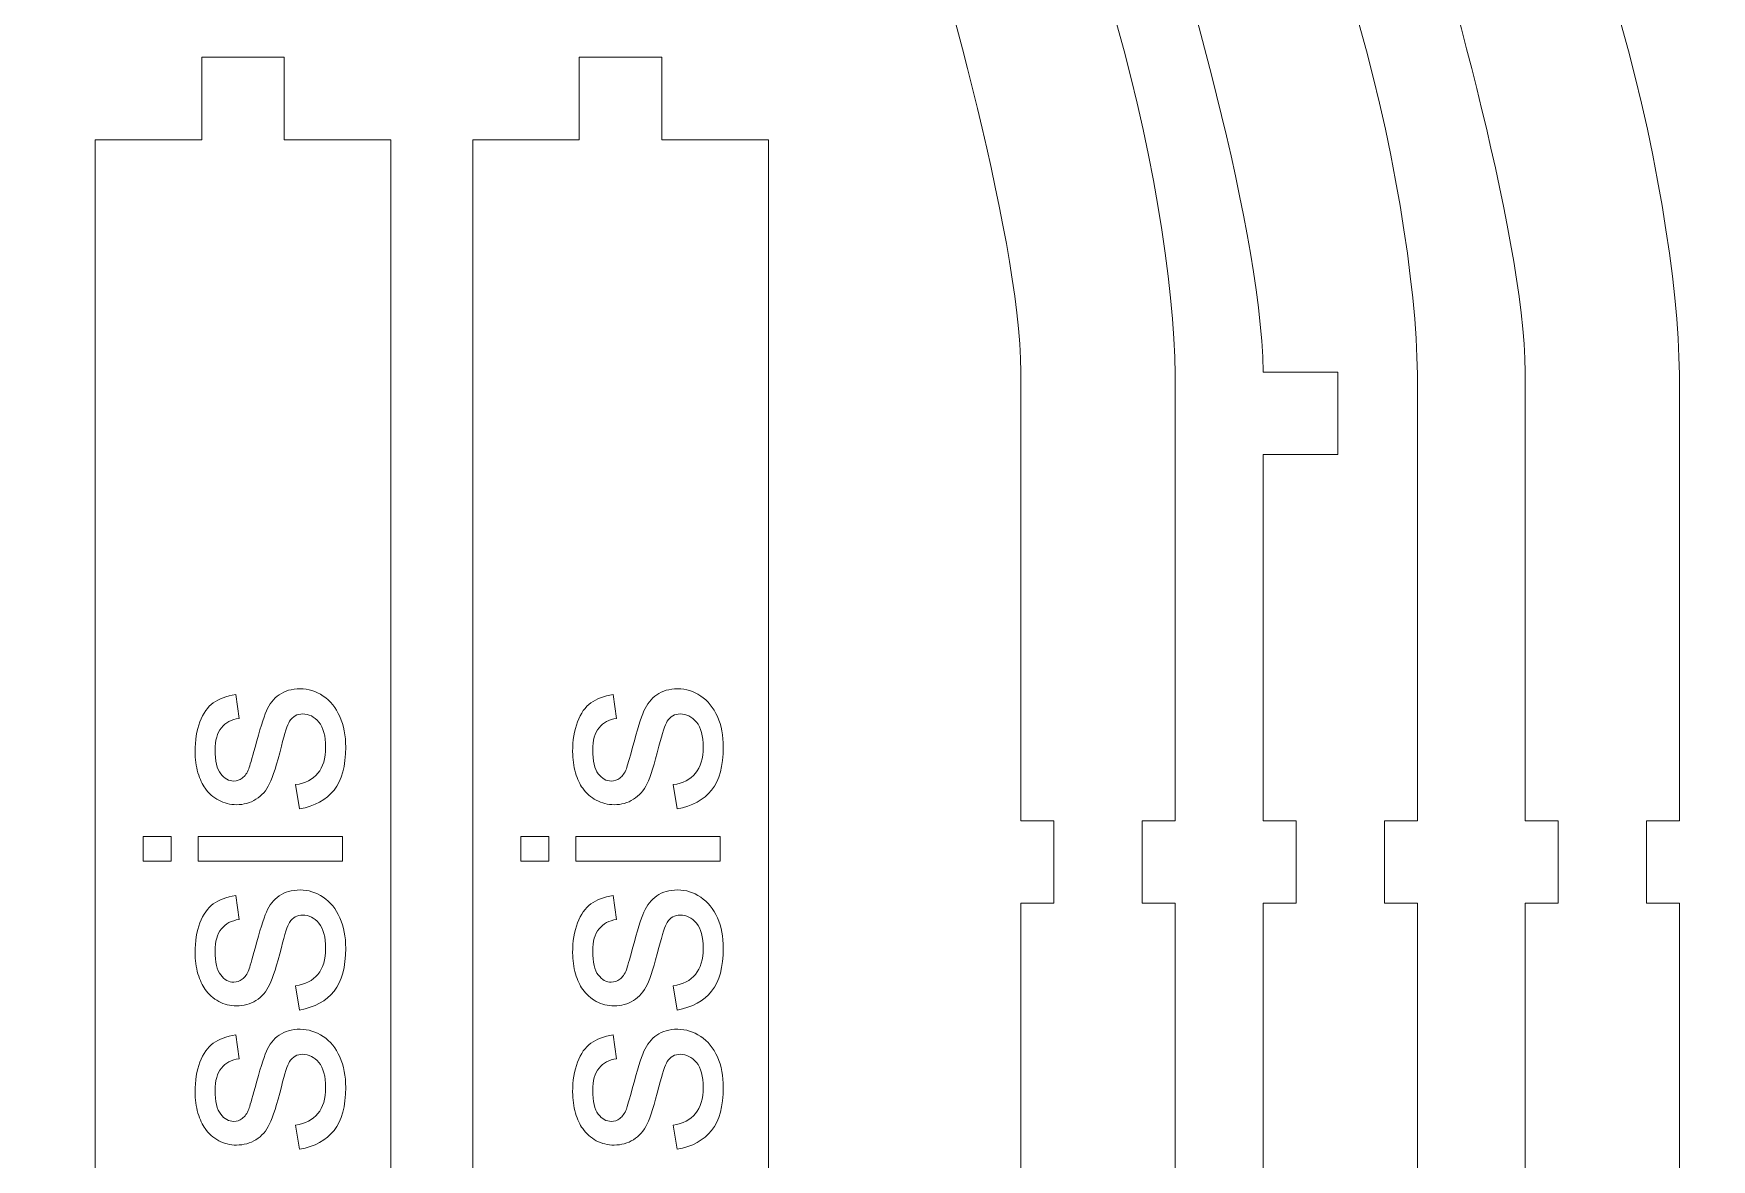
# Model space of a CAD drawing. Header units: centimetres. Extents: x -36.5 to 33.1, y -48.3 to 44.1.
# Drawn here: x 20.21 to 26.33, y -22.13 to -18.02 of the extents above; entities that cross this region are included whole.
import ezdxf

# ---------------------------------------------------------------- set-up
doc = ezdxf.new("R2010")
doc.units = ezdxf.units.CM
doc.header["$MEASUREMENT"] = 0
doc.layers.add('Camada 1', color=7, linetype='Continuous')

msp = doc.modelspace()

# ---------------------------------------------------------------- linework, layer by layer
at = {"layer": 'Camada 1', "color": 2, "lineweight": 20}
msp.add_open_spline([(9.1077, -48.3388), (9.1077, -48.3388), (31.9077, -48.3388), (31.9077, -48.3388), (31.9077, -48.3388), (31.9077, -48.3388), (31.9077, -13.5388), (31.9077, -13.5388), (31.9077, -13.5388), (31.9077, -13.5388), (9.1077, -13.5388), (9.1077, -13.5388), (9.1077, -13.5388), (9.1077, -13.5388), (9.1077, -48.3388), (9.1077, -48.3388), (9.1077, -48.3388), (9.1077, -48.3388), (9.1077, -48.3388), (9.1077, -48.3388)], degree=3, knots=[0, 0, 0, 0, 0.1666667, 0.1666667, 0.1666667, 0.1666667, 0.3333333, 0.3333333, 0.3333333, 0.3333333, 0.5, 0.5, 0.5, 0.5, 0.6666667, 0.6666667, 0.6666667, 0.6666667, 1, 1, 1, 1], dxfattribs=at)
at = {"layer": 'Camada 1', "lineweight": 9}
for points, knots in [([(23.41812, -29.11419), (23.56511, -28.61305), (23.79396, -27.79357), (23.81175, -27.27873), (23.81175, -27.27873), (23.81171, -26.78987), (23.81166, -26.30103), (23.81163, -25.81217), (23.81163, -25.81217), (23.85162, -25.81217), (23.89163, -25.81217), (23.93163, -25.81217), (23.93163, -25.81217), (23.93163, -25.71218), (23.93163, -25.61218), (23.93163, -25.51218), (23.93163, -25.51218), (23.89163, -25.51218), (23.85162, -25.51218), (23.81163, -25.51218), (23.81163, -25.51218), (23.81163, -24.07226), (23.81163, -22.63232), (23.81163, -21.19239), (23.81163, -21.19239), (23.85162, -21.19239), (23.89163, -21.19239), (23.93163, -21.19239), (23.93163, -21.19239), (23.93163, -21.09239), (23.93163, -20.9924), (23.93163, -20.8924), (23.93163, -20.8924), (23.89163, -20.8924), (23.85162, -20.8924), (23.81163, -20.8924), (23.81163, -20.8924), (23.81161, -20.34669), (23.81161, -19.80098), (23.8116, -19.25526), (23.8116, -19.25526), (23.80626, -18.73727), (23.4999, -17.70341), (23.34809, -17.18792), (23.34809, -17.18792), (23.31514, -17.07602), (23.2183, -16.79379), (23.26668, -16.68611), (23.26668, -16.68611), (23.28439, -16.6467), (23.44003, -16.72272), (23.46504, -16.73801), (23.46504, -16.73801), (24.03928, -17.08906), (24.36947, -18.6214), (24.37392, -19.26334), (24.37392, -19.26334), (24.37392, -19.80636), (24.37392, -20.34938), (24.37392, -20.8924), (24.37392, -20.8924), (24.33393, -20.8924), (24.29393, -20.8924), (24.25393, -20.8924), (24.25393, -20.8924), (24.25393, -20.9924), (24.25393, -21.09239), (24.25393, -21.19239), (24.25393, -21.19239), (24.29393, -21.19239), (24.33393, -21.19239), (24.37392, -21.19239), (24.37392, -21.19239), (24.37392, -22.63232), (24.37392, -24.07226), (24.37392, -25.51218), (24.37392, -25.51218), (24.33393, -25.51218), (24.29393, -25.51218), (24.25393, -25.51218), (24.25393, -25.51218), (24.25393, -25.61218), (24.25393, -25.71218), (24.25393, -25.81217), (24.25393, -25.81217), (24.29393, -25.81217), (24.33393, -25.81217), (24.37392, -25.81217), (24.37392, -25.81217), (24.37392, -26.29959), (24.37392, -26.78699), (24.37392, -27.27441), (24.37392, -27.27441), (24.36951, -27.91148), (24.02692, -29.53298), (23.41763, -29.82556), (23.41763, -29.82556), (23.38081, -29.84324), (23.31366, -29.86622), (23.27174, -29.86145), (23.27174, -29.86145), (23.21383, -29.74921), (23.31197, -29.47251), (23.34809, -29.34983), (23.34809, -29.34983), (23.37143, -29.27128), (23.39478, -29.19274), (23.41812, -29.11419)], [0, 0, 0, 0, 0.0357143, 0.0357143, 0.0357143, 0.0357143, 0.0714286, 0.0714286, 0.0714286, 0.0714286, 0.1071429, 0.1071429, 0.1071429, 0.1071429, 0.1428571, 0.1428571, 0.1428571, 0.1428571, 0.1785714, 0.1785714, 0.1785714, 0.1785714, 0.2142857, 0.2142857, 0.2142857, 0.2142857, 0.25, 0.25, 0.25, 0.25, 0.2857143, 0.2857143, 0.2857143, 0.2857143, 0.3214286, 0.3214286, 0.3214286, 0.3214286, 0.3571429, 0.3571429, 0.3571429, 0.3571429, 0.3928571, 0.3928571, 0.3928571, 0.3928571, 0.4285714, 0.4285714, 0.4285714, 0.4285714, 0.4642857, 0.4642857, 0.4642857, 0.4642857, 0.5, 0.5, 0.5, 0.5, 0.5357143, 0.5357143, 0.5357143, 0.5357143, 0.5714286, 0.5714286, 0.5714286, 0.5714286, 0.6071429, 0.6071429, 0.6071429, 0.6071429, 0.6428571, 0.6428571, 0.6428571, 0.6428571, 0.6785714, 0.6785714, 0.6785714, 0.6785714, 0.7142857, 0.7142857, 0.7142857, 0.7142857, 0.75, 0.75, 0.75, 0.75, 0.7857143, 0.7857143, 0.7857143, 0.7857143, 0.8214286, 0.8214286, 0.8214286, 0.8214286, 0.8571429, 0.8571429, 0.8571429, 0.8571429, 0.8928571, 0.8928571, 0.8928571, 0.8928571, 0.9285714, 0.9285714, 0.9285714, 0.9285714, 1, 1, 1, 1]), ([(24.30192, -29.11419), (24.44953, -28.61074), (24.62797, -27.96543), (24.68389, -27.44704), (24.68389, -27.44704), (24.77854, -27.44704), (24.87317, -27.44704), (24.96781, -27.44704), (24.96781, -27.44704), (24.96781, -27.34665), (24.96781, -27.24626), (24.96781, -27.14586), (24.96781, -27.14586), (24.87706, -27.14586), (24.78629, -27.14586), (24.69553, -27.14586), (24.69553, -27.14586), (24.69552, -26.7013), (24.69552, -26.25674), (24.69551, -25.81217), (24.69551, -25.81217), (24.73551, -25.81217), (24.77551, -25.81217), (24.81551, -25.81217), (24.81551, -25.81217), (24.81551, -25.71218), (24.8155, -25.61218), (24.8155, -25.51218), (24.8155, -25.51218), (24.7755, -25.51218), (24.73551, -25.51218), (24.69551, -25.51218), (24.69551, -25.51218), (24.69549, -24.07226), (24.69545, -22.63232), (24.69543, -21.19239), (24.69543, -21.19239), (24.73542, -21.19239), (24.77542, -21.19239), (24.81541, -21.19239), (24.81541, -21.19239), (24.81541, -21.09239), (24.81541, -20.9924), (24.81541, -20.8924), (24.81541, -20.8924), (24.77542, -20.8924), (24.73541, -20.8924), (24.69541, -20.8924), (24.69541, -20.8924), (24.6954, -20.44708), (24.6954, -20.00176), (24.69539, -19.55644), (24.69539, -19.55644), (24.78619, -19.55644), (24.87701, -19.55644), (24.96781, -19.55644), (24.96781, -19.55644), (24.96781, -19.45605), (24.96781, -19.35566), (24.96781, -19.25526), (24.96781, -19.25526), (24.87701, -19.25526), (24.78619, -19.25526), (24.69539, -19.25526), (24.69539, -19.25526), (24.68411, -18.67508), (24.36738, -17.6649), (24.20347, -17.09052), (24.20347, -17.09052), (24.17574, -16.99334), (24.10751, -16.7818), (24.15048, -16.68611), (24.15048, -16.68611), (24.16821, -16.64664), (24.32417, -16.72293), (24.34884, -16.73801), (24.34884, -16.73801), (24.9231, -17.08904), (25.25309, -18.621), (25.25772, -19.26334), (25.25772, -19.26334), (25.25772, -19.80636), (25.25772, -20.34938), (25.25772, -20.8924), (25.25772, -20.8924), (25.21773, -20.8924), (25.17772, -20.8924), (25.13772, -20.8924), (25.13772, -20.8924), (25.13772, -20.9924), (25.13772, -21.09239), (25.13772, -21.19239), (25.13772, -21.19239), (25.17772, -21.19239), (25.21773, -21.19239), (25.25772, -21.19239), (25.25772, -21.19239), (25.25772, -22.63232), (25.25772, -24.07226), (25.25772, -25.51218), (25.25772, -25.51218), (25.21773, -25.51218), (25.17772, -25.51218), (25.13772, -25.51218), (25.13772, -25.51218), (25.13772, -25.61218), (25.13772, -25.71218), (25.13772, -25.81217), (25.13772, -25.81217), (25.17772, -25.81217), (25.21773, -25.81217), (25.25772, -25.81217), (25.25772, -25.81217), (25.25772, -26.29959), (25.25772, -26.78699), (25.25772, -27.27441), (25.25772, -27.27441), (25.25313, -27.91186), (24.91075, -29.533), (24.30142, -29.82556), (24.30142, -29.82556), (24.26455, -29.84326), (24.1975, -29.86621), (24.15553, -29.86145), (24.15553, -29.86145), (24.09766, -29.749), (24.19569, -29.47277), (24.23189, -29.34983), (24.23189, -29.34983), (24.25523, -29.27128), (24.27858, -29.19274), (24.30192, -29.11419)], [0, 0, 0, 0, 0.0294118, 0.0294118, 0.0294118, 0.0294118, 0.0588235, 0.0588235, 0.0588235, 0.0588235, 0.0882353, 0.0882353, 0.0882353, 0.0882353, 0.1176471, 0.1176471, 0.1176471, 0.1176471, 0.1470588, 0.1470588, 0.1470588, 0.1470588, 0.1764706, 0.1764706, 0.1764706, 0.1764706, 0.2058824, 0.2058824, 0.2058824, 0.2058824, 0.2352941, 0.2352941, 0.2352941, 0.2352941, 0.2647059, 0.2647059, 0.2647059, 0.2647059, 0.2941176, 0.2941176, 0.2941176, 0.2941176, 0.3235294, 0.3235294, 0.3235294, 0.3235294, 0.3529412, 0.3529412, 0.3529412, 0.3529412, 0.3823529, 0.3823529, 0.3823529, 0.3823529, 0.4117647, 0.4117647, 0.4117647, 0.4117647, 0.4411765, 0.4411765, 0.4411765, 0.4411765, 0.4705882, 0.4705882, 0.4705882, 0.4705882, 0.5, 0.5, 0.5, 0.5, 0.5294118, 0.5294118, 0.5294118, 0.5294118, 0.5588235, 0.5588235, 0.5588235, 0.5588235, 0.5882353, 0.5882353, 0.5882353, 0.5882353, 0.6176471, 0.6176471, 0.6176471, 0.6176471, 0.6470588, 0.6470588, 0.6470588, 0.6470588, 0.6764706, 0.6764706, 0.6764706, 0.6764706, 0.7058824, 0.7058824, 0.7058824, 0.7058824, 0.7352941, 0.7352941, 0.7352941, 0.7352941, 0.7647059, 0.7647059, 0.7647059, 0.7647059, 0.7941176, 0.7941176, 0.7941176, 0.7941176, 0.8235294, 0.8235294, 0.8235294, 0.8235294, 0.8529412, 0.8529412, 0.8529412, 0.8529412, 0.8823529, 0.8823529, 0.8823529, 0.8823529, 0.9117647, 0.9117647, 0.9117647, 0.9117647, 0.9411765, 0.9411765, 0.9411765, 0.9411765, 1, 1, 1, 1]), ([(25.63303, -27.509), (25.63914, -27.43225), (25.64524, -27.35548), (25.65135, -27.27873), (25.65135, -27.27873), (25.65131, -26.78987), (25.65127, -26.30103), (25.65124, -25.81217), (25.65124, -25.81217), (25.69123, -25.81217), (25.73123, -25.81217), (25.77123, -25.81217), (25.77123, -25.81217), (25.77123, -25.71218), (25.77123, -25.61218), (25.77123, -25.51218), (25.77123, -25.51218), (25.73123, -25.51218), (25.69123, -25.51218), (25.65124, -25.51218), (25.65124, -25.51218), (25.65124, -24.07226), (25.65124, -22.63232), (25.65124, -21.19239), (25.65124, -21.19239), (25.69123, -21.19239), (25.73123, -21.19239), (25.77123, -21.19239), (25.77123, -21.19239), (25.77123, -21.09239), (25.77123, -20.9924), (25.77123, -20.8924), (25.77123, -20.8924), (25.73123, -20.8924), (25.69123, -20.8924), (25.65124, -20.8924), (25.65124, -20.8924), (25.65123, -20.34669), (25.65121, -19.80098), (25.6512, -19.25526), (25.6512, -19.25526), (25.64617, -18.73848), (25.33923, -17.70243), (25.1877, -17.18792), (25.1877, -17.18792), (25.15473, -17.07596), (25.0579, -16.79381), (25.10629, -16.68611), (25.10629, -16.68611), (25.12402, -16.64668), (25.27981, -16.72283), (25.30465, -16.73801), (25.30465, -16.73801), (25.87894, -17.08905), (26.2089, -18.62099), (26.21353, -19.26334), (26.21353, -19.26334), (26.21353, -19.80636), (26.21353, -20.34938), (26.21353, -20.8924), (26.21353, -20.8924), (26.17354, -20.8924), (26.13353, -20.8924), (26.09353, -20.8924), (26.09353, -20.8924), (26.09353, -20.9924), (26.09353, -21.09239), (26.09353, -21.19239), (26.09353, -21.19239), (26.13353, -21.19239), (26.17354, -21.19239), (26.21353, -21.19239), (26.21353, -21.19239), (26.21353, -22.63232), (26.21353, -24.07226), (26.21353, -25.51218), (26.21353, -25.51218), (26.17354, -25.51218), (26.13353, -25.51218), (26.09353, -25.51218), (26.09353, -25.51218), (26.09353, -25.61218), (26.09353, -25.71218), (26.09353, -25.81217), (26.09353, -25.81217), (26.13353, -25.81217), (26.17354, -25.81217), (26.21353, -25.81217), (26.21353, -25.81217), (26.21353, -26.29959), (26.21353, -26.78699), (26.21353, -27.27441), (26.21353, -27.27441), (26.20894, -27.91187), (25.8666, -29.53294), (25.25723, -29.82556), (25.25723, -29.82556), (25.22037, -29.84326), (25.15331, -29.86621), (25.11135, -29.86145), (25.11135, -29.86145), (25.05348, -29.74901), (25.15151, -29.47275), (25.1877, -29.34983), (25.1877, -29.34983), (25.36881, -28.73485), (25.54563, -28.14764), (25.63303, -27.509)], [0, 0, 0, 0, 0.0357143, 0.0357143, 0.0357143, 0.0357143, 0.0714286, 0.0714286, 0.0714286, 0.0714286, 0.1071429, 0.1071429, 0.1071429, 0.1071429, 0.1428571, 0.1428571, 0.1428571, 0.1428571, 0.1785714, 0.1785714, 0.1785714, 0.1785714, 0.2142857, 0.2142857, 0.2142857, 0.2142857, 0.25, 0.25, 0.25, 0.25, 0.2857143, 0.2857143, 0.2857143, 0.2857143, 0.3214286, 0.3214286, 0.3214286, 0.3214286, 0.3571429, 0.3571429, 0.3571429, 0.3571429, 0.3928571, 0.3928571, 0.3928571, 0.3928571, 0.4285714, 0.4285714, 0.4285714, 0.4285714, 0.4642857, 0.4642857, 0.4642857, 0.4642857, 0.5, 0.5, 0.5, 0.5, 0.5357143, 0.5357143, 0.5357143, 0.5357143, 0.5714286, 0.5714286, 0.5714286, 0.5714286, 0.6071429, 0.6071429, 0.6071429, 0.6071429, 0.6428571, 0.6428571, 0.6428571, 0.6428571, 0.6785714, 0.6785714, 0.6785714, 0.6785714, 0.7142857, 0.7142857, 0.7142857, 0.7142857, 0.75, 0.75, 0.75, 0.75, 0.7857143, 0.7857143, 0.7857143, 0.7857143, 0.8214286, 0.8214286, 0.8214286, 0.8214286, 0.8571429, 0.8571429, 0.8571429, 0.8571429, 0.8928571, 0.8928571, 0.8928571, 0.8928571, 0.9285714, 0.9285714, 0.9285714, 0.9285714, 1, 1, 1, 1]), ([(21.12395, -25.9971), (21.12395, -26.0975), (21.12395, -26.19788), (21.12395, -26.29827), (21.12395, -26.29827), (21.02356, -26.29827), (20.92316, -26.29827), (20.82277, -26.29827), (20.82277, -26.29827), (20.82277, -26.19788), (20.82277, -26.0975), (20.82277, -25.9971), (20.82277, -25.9971), (20.69323, -25.9971), (20.5637, -25.9971), (20.43416, -25.9971), (20.43416, -25.9971), (20.43416, -23.46729), (20.43416, -20.93748), (20.43416, -18.40767), (20.43416, -18.40767), (20.5637, -18.40767), (20.69323, -18.40767), (20.82277, -18.40767), (20.82277, -18.40767), (20.82277, -18.30728), (20.82277, -18.2069), (20.82277, -18.1065), (20.82277, -18.1065), (20.92316, -18.1065), (21.02356, -18.1065), (21.12395, -18.1065), (21.12395, -18.1065), (21.12395, -18.2069), (21.12395, -18.30728), (21.12395, -18.40767), (21.12395, -18.40767), (21.25349, -18.40767), (21.38302, -18.40767), (21.51256, -18.40767), (21.51256, -18.40767), (21.51256, -20.93748), (21.51256, -23.46729), (21.51256, -25.9971), (21.51256, -25.9971), (21.38302, -25.9971), (21.25349, -25.9971), (21.12395, -25.9971)], [0, 0, 0, 0, 0.0769231, 0.0769231, 0.0769231, 0.0769231, 0.1538462, 0.1538462, 0.1538462, 0.1538462, 0.2307692, 0.2307692, 0.2307692, 0.2307692, 0.3076923, 0.3076923, 0.3076923, 0.3076923, 0.3846154, 0.3846154, 0.3846154, 0.3846154, 0.4615385, 0.4615385, 0.4615385, 0.4615385, 0.5384615, 0.5384615, 0.5384615, 0.5384615, 0.6153846, 0.6153846, 0.6153846, 0.6153846, 0.6923077, 0.6923077, 0.6923077, 0.6923077, 0.7692308, 0.7692308, 0.7692308, 0.7692308, 0.8461538, 0.8461538, 0.8461538, 0.8461538, 1, 1, 1, 1]), ([(22.20025, -26.29827), (22.20025, -26.19788), (22.20025, -26.0975), (22.20025, -25.9971), (22.20025, -25.9971), (22.07072, -25.9971), (21.94118, -25.9971), (21.81166, -25.9971), (21.81166, -25.9971), (21.81166, -23.46729), (21.81166, -20.93748), (21.81166, -18.40767), (21.81166, -18.40767), (21.94118, -18.40767), (22.07072, -18.40767), (22.20025, -18.40767), (22.20025, -18.40767), (22.20025, -18.30728), (22.20025, -18.2069), (22.20025, -18.1065), (22.20025, -18.1065), (22.30064, -18.1065), (22.40104, -18.1065), (22.50143, -18.1065), (22.50143, -18.1065), (22.50143, -18.2069), (22.50143, -18.30728), (22.50143, -18.40767), (22.50143, -18.40767), (22.63097, -18.40767), (22.7605, -18.40767), (22.89004, -18.40767), (22.89004, -18.40767), (22.89004, -20.93748), (22.89004, -23.46729), (22.89004, -25.9971), (22.89004, -25.9971), (22.7605, -25.9971), (22.63097, -25.9971), (22.50143, -25.9971), (22.50143, -25.9971), (22.50143, -26.0975), (22.50143, -26.19788), (22.50143, -26.29827), (22.50143, -26.29827), (22.40104, -26.29827), (22.30064, -26.29827), (22.20025, -26.29827)], [0, 0, 0, 0, 0.0769231, 0.0769231, 0.0769231, 0.0769231, 0.1538462, 0.1538462, 0.1538462, 0.1538462, 0.2307692, 0.2307692, 0.2307692, 0.2307692, 0.3076923, 0.3076923, 0.3076923, 0.3076923, 0.3846154, 0.3846154, 0.3846154, 0.3846154, 0.4615385, 0.4615385, 0.4615385, 0.4615385, 0.5384615, 0.5384615, 0.5384615, 0.5384615, 0.6153846, 0.6153846, 0.6153846, 0.6153846, 0.6923077, 0.6923077, 0.6923077, 0.6923077, 0.7692308, 0.7692308, 0.7692308, 0.7692308, 0.8461538, 0.8461538, 0.8461538, 0.8461538, 1, 1, 1, 1])]:
    msp.add_open_spline(points, degree=3, knots=knots, dxfattribs=at)
at = {"layer": 'Camada 1', "color": 140, "lineweight": 9}
for points, knots in [([(21.17962, -20.84885), (21.17962, -20.84885), (21.16538, -20.76046), (21.16538, -20.76046), (21.16538, -20.76046), (21.20078, -20.75555), (21.22787, -20.74167), (21.24684, -20.71898), (21.24684, -20.71898), (21.26563, -20.69628), (21.27511, -20.66445), (21.27511, -20.62382), (21.27511, -20.62382), (21.27511, -20.58267), (21.26682, -20.55219), (21.25006, -20.5322), (21.25006, -20.5322), (21.23346, -20.51238), (21.21382, -20.5024), (21.19129, -20.5024), (21.19129, -20.5024), (21.17114, -20.5024), (21.15523, -20.51138), (21.14371, -20.52915), (21.14371, -20.52915), (21.13576, -20.54169), (21.12576, -20.57217), (21.1134, -20.62059), (21.1134, -20.62059), (21.09697, -20.68595), (21.08275, -20.73117), (21.07073, -20.75657), (21.07073, -20.75657), (21.05854, -20.7818), (21.04194, -20.80094), (21.0206, -20.81397), (21.0206, -20.81397), (20.99944, -20.82701), (20.9759, -20.83361), (20.95016, -20.83361), (20.95016, -20.83361), (20.92663, -20.83361), (20.90495, -20.8282), (20.88497, -20.81753), (20.88497, -20.81753), (20.86499, -20.8067), (20.84839, -20.79213), (20.83519, -20.77367), (20.83519, -20.77367), (20.82503, -20.75979), (20.81639, -20.74082), (20.80927, -20.71695), (20.80927, -20.71695), (20.80217, -20.6929), (20.7986, -20.66733), (20.7986, -20.6399), (20.7986, -20.6399), (20.7986, -20.59858), (20.80453, -20.56234), (20.81656, -20.53119), (20.81656, -20.53119), (20.82841, -20.49986), (20.84467, -20.47683), (20.86499, -20.46192), (20.86499, -20.46192), (20.88548, -20.4472), (20.91274, -20.43687), (20.94695, -20.43128), (20.94695, -20.43128), (20.94695, -20.43128), (20.95914, -20.51866), (20.95914, -20.51866), (20.95914, -20.51866), (20.93171, -20.52255), (20.9102, -20.53407), (20.8948, -20.55303), (20.8948, -20.55303), (20.87939, -20.572), (20.87177, -20.59875), (20.87177, -20.63346), (20.87177, -20.63346), (20.87177, -20.67428), (20.87854, -20.70357), (20.89208, -20.721), (20.89208, -20.721), (20.90563, -20.73845), (20.92154, -20.74726), (20.93966, -20.74726), (20.93966, -20.74726), (20.95118, -20.74726), (20.96168, -20.7437), (20.971, -20.73642), (20.971, -20.73642), (20.98048, -20.72914), (20.98843, -20.71779), (20.9947, -20.70221), (20.9947, -20.70221), (20.99808, -20.69324), (21.0057, -20.66716), (21.01756, -20.62347), (21.01756, -20.62347), (21.03432, -20.56048), (21.0482, -20.51645), (21.05887, -20.4914), (21.05887, -20.4914), (21.06954, -20.46633), (21.0853, -20.44668), (21.10561, -20.43246), (21.10561, -20.43246), (21.1261, -20.41808), (21.1515, -20.41096), (21.18198, -20.41096), (21.18198, -20.41096), (21.21162, -20.41096), (21.23956, -20.4196), (21.2658, -20.43704), (21.2658, -20.43704), (21.29204, -20.45447), (21.31237, -20.47954), (21.32676, -20.51222), (21.32676, -20.51222), (21.34116, -20.54507), (21.34826, -20.58215), (21.34826, -20.62347), (21.34826, -20.62347), (21.34826, -20.69188), (21.33404, -20.74421), (21.30576, -20.7801), (21.30576, -20.7801), (21.27732, -20.81601), (21.23532, -20.83887), (21.17962, -20.84885)], [0, 0, 0, 0, 0.0294118, 0.0294118, 0.0294118, 0.0294118, 0.0588235, 0.0588235, 0.0588235, 0.0588235, 0.0882353, 0.0882353, 0.0882353, 0.0882353, 0.1176471, 0.1176471, 0.1176471, 0.1176471, 0.1470588, 0.1470588, 0.1470588, 0.1470588, 0.1764706, 0.1764706, 0.1764706, 0.1764706, 0.2058824, 0.2058824, 0.2058824, 0.2058824, 0.2352941, 0.2352941, 0.2352941, 0.2352941, 0.2647059, 0.2647059, 0.2647059, 0.2647059, 0.2941176, 0.2941176, 0.2941176, 0.2941176, 0.3235294, 0.3235294, 0.3235294, 0.3235294, 0.3529412, 0.3529412, 0.3529412, 0.3529412, 0.3823529, 0.3823529, 0.3823529, 0.3823529, 0.4117647, 0.4117647, 0.4117647, 0.4117647, 0.4411765, 0.4411765, 0.4411765, 0.4411765, 0.4705882, 0.4705882, 0.4705882, 0.4705882, 0.5, 0.5, 0.5, 0.5, 0.5294118, 0.5294118, 0.5294118, 0.5294118, 0.5588235, 0.5588235, 0.5588235, 0.5588235, 0.5882353, 0.5882353, 0.5882353, 0.5882353, 0.6176471, 0.6176471, 0.6176471, 0.6176471, 0.6470588, 0.6470588, 0.6470588, 0.6470588, 0.6764706, 0.6764706, 0.6764706, 0.6764706, 0.7058824, 0.7058824, 0.7058824, 0.7058824, 0.7352941, 0.7352941, 0.7352941, 0.7352941, 0.7647059, 0.7647059, 0.7647059, 0.7647059, 0.7941176, 0.7941176, 0.7941176, 0.7941176, 0.8235294, 0.8235294, 0.8235294, 0.8235294, 0.8529412, 0.8529412, 0.8529412, 0.8529412, 0.8823529, 0.8823529, 0.8823529, 0.8823529, 0.9117647, 0.9117647, 0.9117647, 0.9117647, 0.9411765, 0.9411765, 0.9411765, 0.9411765, 1, 1, 1, 1]), ([(22.5571, -20.84885), (22.5571, -20.84885), (22.54286, -20.76046), (22.54286, -20.76046), (22.54286, -20.76046), (22.57826, -20.75555), (22.60535, -20.74167), (22.62432, -20.71898), (22.62432, -20.71898), (22.64311, -20.69628), (22.65259, -20.66445), (22.65259, -20.62382), (22.65259, -20.62382), (22.65259, -20.58267), (22.6443, -20.55219), (22.62754, -20.5322), (22.62754, -20.5322), (22.61094, -20.51238), (22.5913, -20.5024), (22.56877, -20.5024), (22.56877, -20.5024), (22.54862, -20.5024), (22.53271, -20.51138), (22.52119, -20.52915), (22.52119, -20.52915), (22.51324, -20.54169), (22.50324, -20.57217), (22.49088, -20.62059), (22.49088, -20.62059), (22.47445, -20.68595), (22.46023, -20.73117), (22.44821, -20.75657), (22.44821, -20.75657), (22.43602, -20.7818), (22.41942, -20.80094), (22.39808, -20.81397), (22.39808, -20.81397), (22.37692, -20.82701), (22.35338, -20.83361), (22.32764, -20.83361), (22.32764, -20.83361), (22.30411, -20.83361), (22.28243, -20.8282), (22.26245, -20.81753), (22.26245, -20.81753), (22.24247, -20.8067), (22.22587, -20.79213), (22.21267, -20.77367), (22.21267, -20.77367), (22.20251, -20.75979), (22.19387, -20.74082), (22.18675, -20.71695), (22.18675, -20.71695), (22.17965, -20.6929), (22.17608, -20.66733), (22.17608, -20.6399), (22.17608, -20.6399), (22.17608, -20.59858), (22.18201, -20.56234), (22.19404, -20.53119), (22.19404, -20.53119), (22.20589, -20.49986), (22.22215, -20.47683), (22.24247, -20.46192), (22.24247, -20.46192), (22.26296, -20.4472), (22.29022, -20.43687), (22.32443, -20.43128), (22.32443, -20.43128), (22.32443, -20.43128), (22.33662, -20.51866), (22.33662, -20.51866), (22.33662, -20.51866), (22.30919, -20.52255), (22.28768, -20.53407), (22.27228, -20.55303), (22.27228, -20.55303), (22.25687, -20.572), (22.24925, -20.59875), (22.24925, -20.63346), (22.24925, -20.63346), (22.24925, -20.67428), (22.25602, -20.70357), (22.26956, -20.721), (22.26956, -20.721), (22.28311, -20.73845), (22.29902, -20.74726), (22.31714, -20.74726), (22.31714, -20.74726), (22.32866, -20.74726), (22.33916, -20.7437), (22.34848, -20.73642), (22.34848, -20.73642), (22.35796, -20.72914), (22.36591, -20.71779), (22.37218, -20.70221), (22.37218, -20.70221), (22.37556, -20.69324), (22.38318, -20.66716), (22.39504, -20.62347), (22.39504, -20.62347), (22.4118, -20.56048), (22.42568, -20.51645), (22.43635, -20.4914), (22.43635, -20.4914), (22.44702, -20.46633), (22.46278, -20.44668), (22.48309, -20.43246), (22.48309, -20.43246), (22.50358, -20.41808), (22.52898, -20.41096), (22.55946, -20.41096), (22.55946, -20.41096), (22.5891, -20.41096), (22.61704, -20.4196), (22.64328, -20.43704), (22.64328, -20.43704), (22.66952, -20.45447), (22.68985, -20.47954), (22.70424, -20.51222), (22.70424, -20.51222), (22.71864, -20.54507), (22.72574, -20.58215), (22.72574, -20.62347), (22.72574, -20.62347), (22.72574, -20.69188), (22.71152, -20.74421), (22.68324, -20.7801), (22.68324, -20.7801), (22.6548, -20.81601), (22.6128, -20.83887), (22.5571, -20.84885)], [0, 0, 0, 0, 0.0294118, 0.0294118, 0.0294118, 0.0294118, 0.0588235, 0.0588235, 0.0588235, 0.0588235, 0.0882353, 0.0882353, 0.0882353, 0.0882353, 0.1176471, 0.1176471, 0.1176471, 0.1176471, 0.1470588, 0.1470588, 0.1470588, 0.1470588, 0.1764706, 0.1764706, 0.1764706, 0.1764706, 0.2058824, 0.2058824, 0.2058824, 0.2058824, 0.2352941, 0.2352941, 0.2352941, 0.2352941, 0.2647059, 0.2647059, 0.2647059, 0.2647059, 0.2941176, 0.2941176, 0.2941176, 0.2941176, 0.3235294, 0.3235294, 0.3235294, 0.3235294, 0.3529412, 0.3529412, 0.3529412, 0.3529412, 0.3823529, 0.3823529, 0.3823529, 0.3823529, 0.4117647, 0.4117647, 0.4117647, 0.4117647, 0.4411765, 0.4411765, 0.4411765, 0.4411765, 0.4705882, 0.4705882, 0.4705882, 0.4705882, 0.5, 0.5, 0.5, 0.5, 0.5294118, 0.5294118, 0.5294118, 0.5294118, 0.5588235, 0.5588235, 0.5588235, 0.5588235, 0.5882353, 0.5882353, 0.5882353, 0.5882353, 0.6176471, 0.6176471, 0.6176471, 0.6176471, 0.6470588, 0.6470588, 0.6470588, 0.6470588, 0.6764706, 0.6764706, 0.6764706, 0.6764706, 0.7058824, 0.7058824, 0.7058824, 0.7058824, 0.7352941, 0.7352941, 0.7352941, 0.7352941, 0.7647059, 0.7647059, 0.7647059, 0.7647059, 0.7941176, 0.7941176, 0.7941176, 0.7941176, 0.8235294, 0.8235294, 0.8235294, 0.8235294, 0.8529412, 0.8529412, 0.8529412, 0.8529412, 0.8823529, 0.8823529, 0.8823529, 0.8823529, 0.9117647, 0.9117647, 0.9117647, 0.9117647, 0.9411765, 0.9411765, 0.9411765, 0.9411765, 1, 1, 1, 1]), ([(20.71123, -21.03902), (20.71123, -21.03902), (20.60963, -21.03902), (20.60963, -21.03902), (20.60963, -21.03902), (20.60963, -21.03902), (20.60963, -20.9496), (20.60963, -20.9496), (20.60963, -20.9496), (20.60963, -20.9496), (20.71123, -20.9496), (20.71123, -20.9496), (20.71123, -20.9496), (20.71123, -20.9496), (20.71123, -21.03902), (20.71123, -21.03902)], [0, 0, 0, 0, 0.2, 0.2, 0.2, 0.2, 0.4, 0.4, 0.4, 0.4, 0.6, 0.6, 0.6, 0.6, 1, 1, 1, 1]), ([(21.33709, -21.03902), (21.33709, -21.03902), (20.80979, -21.03902), (20.80979, -21.03902), (20.80979, -21.03902), (20.80979, -21.03902), (20.80979, -20.9496), (20.80979, -20.9496), (20.80979, -20.9496), (20.80979, -20.9496), (21.33709, -20.9496), (21.33709, -20.9496), (21.33709, -20.9496), (21.33709, -20.9496), (21.33709, -21.03902), (21.33709, -21.03902)], [0, 0, 0, 0, 0.2, 0.2, 0.2, 0.2, 0.4, 0.4, 0.4, 0.4, 0.6, 0.6, 0.6, 0.6, 1, 1, 1, 1]), ([(22.08871, -21.03902), (22.08871, -21.03902), (21.98711, -21.03902), (21.98711, -21.03902), (21.98711, -21.03902), (21.98711, -21.03902), (21.98711, -20.9496), (21.98711, -20.9496), (21.98711, -20.9496), (21.98711, -20.9496), (22.08871, -20.9496), (22.08871, -20.9496), (22.08871, -20.9496), (22.08871, -20.9496), (22.08871, -21.03902), (22.08871, -21.03902)], [0, 0, 0, 0, 0.2, 0.2, 0.2, 0.2, 0.4, 0.4, 0.4, 0.4, 0.6, 0.6, 0.6, 0.6, 1, 1, 1, 1]), ([(22.71457, -21.03902), (22.71457, -21.03902), (22.18727, -21.03902), (22.18727, -21.03902), (22.18727, -21.03902), (22.18727, -21.03902), (22.18727, -20.9496), (22.18727, -20.9496), (22.18727, -20.9496), (22.18727, -20.9496), (22.71457, -20.9496), (22.71457, -20.9496), (22.71457, -20.9496), (22.71457, -20.9496), (22.71457, -21.03902), (22.71457, -21.03902)], [0, 0, 0, 0, 0.2, 0.2, 0.2, 0.2, 0.4, 0.4, 0.4, 0.4, 0.6, 0.6, 0.6, 0.6, 1, 1, 1, 1]), ([(21.17962, -21.58258), (21.17962, -21.58258), (21.16538, -21.49419), (21.16538, -21.49419), (21.16538, -21.49419), (21.20078, -21.48928), (21.22787, -21.4754), (21.24684, -21.4527), (21.24684, -21.4527), (21.26563, -21.43001), (21.27511, -21.39818), (21.27511, -21.35754), (21.27511, -21.35754), (21.27511, -21.3164), (21.26682, -21.28592), (21.25006, -21.26592), (21.25006, -21.26592), (21.23346, -21.24611), (21.21382, -21.23613), (21.19129, -21.23613), (21.19129, -21.23613), (21.17114, -21.23613), (21.15523, -21.2451), (21.14371, -21.26288), (21.14371, -21.26288), (21.13576, -21.27542), (21.12576, -21.3059), (21.1134, -21.35432), (21.1134, -21.35432), (21.09697, -21.41968), (21.08275, -21.4649), (21.07073, -21.4903), (21.07073, -21.4903), (21.05854, -21.51552), (21.04194, -21.53466), (21.0206, -21.5477), (21.0206, -21.5477), (20.99944, -21.56074), (20.9759, -21.56734), (20.95016, -21.56734), (20.95016, -21.56734), (20.92663, -21.56734), (20.90495, -21.56193), (20.88497, -21.55126), (20.88497, -21.55126), (20.86499, -21.54042), (20.84839, -21.52586), (20.83519, -21.5074), (20.83519, -21.5074), (20.82503, -21.49352), (20.81639, -21.47454), (20.80927, -21.45068), (20.80927, -21.45068), (20.80217, -21.42663), (20.7986, -21.40106), (20.7986, -21.37362), (20.7986, -21.37362), (20.7986, -21.33231), (20.80453, -21.29607), (20.81656, -21.26492), (20.81656, -21.26492), (20.82841, -21.23358), (20.84467, -21.21056), (20.86499, -21.19565), (20.86499, -21.19565), (20.88548, -21.18093), (20.91274, -21.1706), (20.94695, -21.165), (20.94695, -21.165), (20.94695, -21.165), (20.95914, -21.25239), (20.95914, -21.25239), (20.95914, -21.25239), (20.93171, -21.25628), (20.9102, -21.2678), (20.8948, -21.28676), (20.8948, -21.28676), (20.87939, -21.30573), (20.87177, -21.33248), (20.87177, -21.36719), (20.87177, -21.36719), (20.87177, -21.408), (20.87854, -21.4373), (20.89208, -21.45473), (20.89208, -21.45473), (20.90563, -21.47218), (20.92154, -21.48099), (20.93966, -21.48099), (20.93966, -21.48099), (20.95118, -21.48099), (20.96168, -21.47742), (20.971, -21.47015), (20.971, -21.47015), (20.98048, -21.46287), (20.98843, -21.45152), (20.9947, -21.43594), (20.9947, -21.43594), (20.99808, -21.42696), (21.0057, -21.40089), (21.01756, -21.3572), (21.01756, -21.3572), (21.03432, -21.29421), (21.0482, -21.25018), (21.05887, -21.22512), (21.05887, -21.22512), (21.06954, -21.20006), (21.0853, -21.18041), (21.10561, -21.16619), (21.10561, -21.16619), (21.1261, -21.1518), (21.1515, -21.14469), (21.18198, -21.14469), (21.18198, -21.14469), (21.21162, -21.14469), (21.23956, -21.15333), (21.2658, -21.17076), (21.2658, -21.17076), (21.29204, -21.1882), (21.31237, -21.21327), (21.32676, -21.24594), (21.32676, -21.24594), (21.34116, -21.2788), (21.34826, -21.31588), (21.34826, -21.3572), (21.34826, -21.3572), (21.34826, -21.42561), (21.33404, -21.47794), (21.30576, -21.51383), (21.30576, -21.51383), (21.27732, -21.54974), (21.23532, -21.5726), (21.17962, -21.58258)], [0, 0, 0, 0, 0.0294118, 0.0294118, 0.0294118, 0.0294118, 0.0588235, 0.0588235, 0.0588235, 0.0588235, 0.0882353, 0.0882353, 0.0882353, 0.0882353, 0.1176471, 0.1176471, 0.1176471, 0.1176471, 0.1470588, 0.1470588, 0.1470588, 0.1470588, 0.1764706, 0.1764706, 0.1764706, 0.1764706, 0.2058824, 0.2058824, 0.2058824, 0.2058824, 0.2352941, 0.2352941, 0.2352941, 0.2352941, 0.2647059, 0.2647059, 0.2647059, 0.2647059, 0.2941176, 0.2941176, 0.2941176, 0.2941176, 0.3235294, 0.3235294, 0.3235294, 0.3235294, 0.3529412, 0.3529412, 0.3529412, 0.3529412, 0.3823529, 0.3823529, 0.3823529, 0.3823529, 0.4117647, 0.4117647, 0.4117647, 0.4117647, 0.4411765, 0.4411765, 0.4411765, 0.4411765, 0.4705882, 0.4705882, 0.4705882, 0.4705882, 0.5, 0.5, 0.5, 0.5, 0.5294118, 0.5294118, 0.5294118, 0.5294118, 0.5588235, 0.5588235, 0.5588235, 0.5588235, 0.5882353, 0.5882353, 0.5882353, 0.5882353, 0.6176471, 0.6176471, 0.6176471, 0.6176471, 0.6470588, 0.6470588, 0.6470588, 0.6470588, 0.6764706, 0.6764706, 0.6764706, 0.6764706, 0.7058824, 0.7058824, 0.7058824, 0.7058824, 0.7352941, 0.7352941, 0.7352941, 0.7352941, 0.7647059, 0.7647059, 0.7647059, 0.7647059, 0.7941176, 0.7941176, 0.7941176, 0.7941176, 0.8235294, 0.8235294, 0.8235294, 0.8235294, 0.8529412, 0.8529412, 0.8529412, 0.8529412, 0.8823529, 0.8823529, 0.8823529, 0.8823529, 0.9117647, 0.9117647, 0.9117647, 0.9117647, 0.9411765, 0.9411765, 0.9411765, 0.9411765, 1, 1, 1, 1]), ([(22.5571, -21.58258), (22.5571, -21.58258), (22.54286, -21.49419), (22.54286, -21.49419), (22.54286, -21.49419), (22.57826, -21.48928), (22.60535, -21.4754), (22.62432, -21.4527), (22.62432, -21.4527), (22.64311, -21.43001), (22.65259, -21.39818), (22.65259, -21.35754), (22.65259, -21.35754), (22.65259, -21.3164), (22.6443, -21.28592), (22.62754, -21.26592), (22.62754, -21.26592), (22.61094, -21.24611), (22.5913, -21.23613), (22.56877, -21.23613), (22.56877, -21.23613), (22.54862, -21.23613), (22.53271, -21.2451), (22.52119, -21.26288), (22.52119, -21.26288), (22.51324, -21.27542), (22.50324, -21.3059), (22.49088, -21.35432), (22.49088, -21.35432), (22.47445, -21.41968), (22.46023, -21.4649), (22.44821, -21.4903), (22.44821, -21.4903), (22.43602, -21.51552), (22.41942, -21.53466), (22.39808, -21.5477), (22.39808, -21.5477), (22.37692, -21.56074), (22.35338, -21.56734), (22.32764, -21.56734), (22.32764, -21.56734), (22.30411, -21.56734), (22.28243, -21.56193), (22.26245, -21.55126), (22.26245, -21.55126), (22.24247, -21.54042), (22.22587, -21.52586), (22.21267, -21.5074), (22.21267, -21.5074), (22.20251, -21.49352), (22.19387, -21.47454), (22.18675, -21.45068), (22.18675, -21.45068), (22.17965, -21.42663), (22.17608, -21.40106), (22.17608, -21.37362), (22.17608, -21.37362), (22.17608, -21.33231), (22.18201, -21.29607), (22.19404, -21.26492), (22.19404, -21.26492), (22.20589, -21.23358), (22.22215, -21.21056), (22.24247, -21.19565), (22.24247, -21.19565), (22.26296, -21.18093), (22.29022, -21.1706), (22.32443, -21.165), (22.32443, -21.165), (22.32443, -21.165), (22.33662, -21.25239), (22.33662, -21.25239), (22.33662, -21.25239), (22.30919, -21.25628), (22.28768, -21.2678), (22.27228, -21.28676), (22.27228, -21.28676), (22.25687, -21.30573), (22.24925, -21.33248), (22.24925, -21.36719), (22.24925, -21.36719), (22.24925, -21.408), (22.25602, -21.4373), (22.26956, -21.45473), (22.26956, -21.45473), (22.28311, -21.47218), (22.29902, -21.48099), (22.31714, -21.48099), (22.31714, -21.48099), (22.32866, -21.48099), (22.33916, -21.47742), (22.34848, -21.47015), (22.34848, -21.47015), (22.35796, -21.46287), (22.36591, -21.45152), (22.37218, -21.43594), (22.37218, -21.43594), (22.37556, -21.42696), (22.38318, -21.40089), (22.39504, -21.3572), (22.39504, -21.3572), (22.4118, -21.29421), (22.42568, -21.25018), (22.43635, -21.22512), (22.43635, -21.22512), (22.44702, -21.20006), (22.46278, -21.18041), (22.48309, -21.16619), (22.48309, -21.16619), (22.50358, -21.1518), (22.52898, -21.14469), (22.55946, -21.14469), (22.55946, -21.14469), (22.5891, -21.14469), (22.61704, -21.15333), (22.64328, -21.17076), (22.64328, -21.17076), (22.66952, -21.1882), (22.68985, -21.21327), (22.70424, -21.24594), (22.70424, -21.24594), (22.71864, -21.2788), (22.72574, -21.31588), (22.72574, -21.3572), (22.72574, -21.3572), (22.72574, -21.42561), (22.71152, -21.47794), (22.68324, -21.51383), (22.68324, -21.51383), (22.6548, -21.54974), (22.6128, -21.5726), (22.5571, -21.58258)], [0, 0, 0, 0, 0.0294118, 0.0294118, 0.0294118, 0.0294118, 0.0588235, 0.0588235, 0.0588235, 0.0588235, 0.0882353, 0.0882353, 0.0882353, 0.0882353, 0.1176471, 0.1176471, 0.1176471, 0.1176471, 0.1470588, 0.1470588, 0.1470588, 0.1470588, 0.1764706, 0.1764706, 0.1764706, 0.1764706, 0.2058824, 0.2058824, 0.2058824, 0.2058824, 0.2352941, 0.2352941, 0.2352941, 0.2352941, 0.2647059, 0.2647059, 0.2647059, 0.2647059, 0.2941176, 0.2941176, 0.2941176, 0.2941176, 0.3235294, 0.3235294, 0.3235294, 0.3235294, 0.3529412, 0.3529412, 0.3529412, 0.3529412, 0.3823529, 0.3823529, 0.3823529, 0.3823529, 0.4117647, 0.4117647, 0.4117647, 0.4117647, 0.4411765, 0.4411765, 0.4411765, 0.4411765, 0.4705882, 0.4705882, 0.4705882, 0.4705882, 0.5, 0.5, 0.5, 0.5, 0.5294118, 0.5294118, 0.5294118, 0.5294118, 0.5588235, 0.5588235, 0.5588235, 0.5588235, 0.5882353, 0.5882353, 0.5882353, 0.5882353, 0.6176471, 0.6176471, 0.6176471, 0.6176471, 0.6470588, 0.6470588, 0.6470588, 0.6470588, 0.6764706, 0.6764706, 0.6764706, 0.6764706, 0.7058824, 0.7058824, 0.7058824, 0.7058824, 0.7352941, 0.7352941, 0.7352941, 0.7352941, 0.7647059, 0.7647059, 0.7647059, 0.7647059, 0.7941176, 0.7941176, 0.7941176, 0.7941176, 0.8235294, 0.8235294, 0.8235294, 0.8235294, 0.8529412, 0.8529412, 0.8529412, 0.8529412, 0.8823529, 0.8823529, 0.8823529, 0.8823529, 0.9117647, 0.9117647, 0.9117647, 0.9117647, 0.9411765, 0.9411765, 0.9411765, 0.9411765, 1, 1, 1, 1]), ([(21.17962, -22.09059), (21.17962, -22.09059), (21.16538, -22.0022), (21.16538, -22.0022), (21.16538, -22.0022), (21.20078, -21.99729), (21.22787, -21.9834), (21.24684, -21.96071), (21.24684, -21.96071), (21.26563, -21.93802), (21.27511, -21.90618), (21.27511, -21.86555), (21.27511, -21.86555), (21.27511, -21.8244), (21.26682, -21.79392), (21.25006, -21.77393), (21.25006, -21.77393), (21.23346, -21.75412), (21.21382, -21.74414), (21.19129, -21.74414), (21.19129, -21.74414), (21.17114, -21.74414), (21.15523, -21.75311), (21.14371, -21.77088), (21.14371, -21.77088), (21.13576, -21.78342), (21.12576, -21.8139), (21.1134, -21.86232), (21.1134, -21.86232), (21.09697, -21.92769), (21.08275, -21.9729), (21.07073, -21.99831), (21.07073, -21.99831), (21.05854, -22.02353), (21.04194, -22.04267), (21.0206, -22.0557), (21.0206, -22.0557), (20.99944, -22.06875), (20.9759, -22.07535), (20.95016, -22.07535), (20.95016, -22.07535), (20.92663, -22.07535), (20.90495, -22.06994), (20.88497, -22.05927), (20.88497, -22.05927), (20.86499, -22.04843), (20.84839, -22.03386), (20.83519, -22.01541), (20.83519, -22.01541), (20.82503, -22.00152), (20.81639, -21.98255), (20.80927, -21.95868), (20.80927, -21.95868), (20.80217, -21.93464), (20.7986, -21.90906), (20.7986, -21.88163), (20.7986, -21.88163), (20.7986, -21.84032), (20.80453, -21.80408), (20.81656, -21.77292), (20.81656, -21.77292), (20.82841, -21.74159), (20.84467, -21.71856), (20.86499, -21.70366), (20.86499, -21.70366), (20.88548, -21.68894), (20.91274, -21.6786), (20.94695, -21.67301), (20.94695, -21.67301), (20.94695, -21.67301), (20.95914, -21.7604), (20.95914, -21.7604), (20.95914, -21.7604), (20.93171, -21.76428), (20.9102, -21.7758), (20.8948, -21.79476), (20.8948, -21.79476), (20.87939, -21.81374), (20.87177, -21.84048), (20.87177, -21.8752), (20.87177, -21.8752), (20.87177, -21.91601), (20.87854, -21.9453), (20.89208, -21.96274), (20.89208, -21.96274), (20.90563, -21.98019), (20.92154, -21.989), (20.93966, -21.989), (20.93966, -21.989), (20.95118, -21.989), (20.96168, -21.98543), (20.971, -21.97816), (20.971, -21.97816), (20.98048, -21.97088), (20.98843, -21.95952), (20.9947, -21.94395), (20.9947, -21.94395), (20.99808, -21.93497), (21.0057, -21.9089), (21.01756, -21.8652), (21.01756, -21.8652), (21.03432, -21.80222), (21.0482, -21.75819), (21.05887, -21.73313), (21.05887, -21.73313), (21.06954, -21.70806), (21.0853, -21.68842), (21.10561, -21.6742), (21.10561, -21.6742), (21.1261, -21.65981), (21.1515, -21.6527), (21.18198, -21.6527), (21.18198, -21.6527), (21.21162, -21.6527), (21.23956, -21.66134), (21.2658, -21.67877), (21.2658, -21.67877), (21.29204, -21.69621), (21.31237, -21.72128), (21.32676, -21.75395), (21.32676, -21.75395), (21.34116, -21.78681), (21.34826, -21.82389), (21.34826, -21.8652), (21.34826, -21.8652), (21.34826, -21.93362), (21.33404, -21.98595), (21.30576, -22.02184), (21.30576, -22.02184), (21.27732, -22.05774), (21.23532, -22.0806), (21.17962, -22.09059)], [0, 0, 0, 0, 0.0294118, 0.0294118, 0.0294118, 0.0294118, 0.0588235, 0.0588235, 0.0588235, 0.0588235, 0.0882353, 0.0882353, 0.0882353, 0.0882353, 0.1176471, 0.1176471, 0.1176471, 0.1176471, 0.1470588, 0.1470588, 0.1470588, 0.1470588, 0.1764706, 0.1764706, 0.1764706, 0.1764706, 0.2058824, 0.2058824, 0.2058824, 0.2058824, 0.2352941, 0.2352941, 0.2352941, 0.2352941, 0.2647059, 0.2647059, 0.2647059, 0.2647059, 0.2941176, 0.2941176, 0.2941176, 0.2941176, 0.3235294, 0.3235294, 0.3235294, 0.3235294, 0.3529412, 0.3529412, 0.3529412, 0.3529412, 0.3823529, 0.3823529, 0.3823529, 0.3823529, 0.4117647, 0.4117647, 0.4117647, 0.4117647, 0.4411765, 0.4411765, 0.4411765, 0.4411765, 0.4705882, 0.4705882, 0.4705882, 0.4705882, 0.5, 0.5, 0.5, 0.5, 0.5294118, 0.5294118, 0.5294118, 0.5294118, 0.5588235, 0.5588235, 0.5588235, 0.5588235, 0.5882353, 0.5882353, 0.5882353, 0.5882353, 0.6176471, 0.6176471, 0.6176471, 0.6176471, 0.6470588, 0.6470588, 0.6470588, 0.6470588, 0.6764706, 0.6764706, 0.6764706, 0.6764706, 0.7058824, 0.7058824, 0.7058824, 0.7058824, 0.7352941, 0.7352941, 0.7352941, 0.7352941, 0.7647059, 0.7647059, 0.7647059, 0.7647059, 0.7941176, 0.7941176, 0.7941176, 0.7941176, 0.8235294, 0.8235294, 0.8235294, 0.8235294, 0.8529412, 0.8529412, 0.8529412, 0.8529412, 0.8823529, 0.8823529, 0.8823529, 0.8823529, 0.9117647, 0.9117647, 0.9117647, 0.9117647, 0.9411765, 0.9411765, 0.9411765, 0.9411765, 1, 1, 1, 1]), ([(22.5571, -22.09059), (22.5571, -22.09059), (22.54286, -22.0022), (22.54286, -22.0022), (22.54286, -22.0022), (22.57826, -21.99729), (22.60535, -21.9834), (22.62432, -21.96071), (22.62432, -21.96071), (22.64311, -21.93802), (22.65259, -21.90618), (22.65259, -21.86555), (22.65259, -21.86555), (22.65259, -21.8244), (22.6443, -21.79392), (22.62754, -21.77393), (22.62754, -21.77393), (22.61094, -21.75412), (22.5913, -21.74414), (22.56877, -21.74414), (22.56877, -21.74414), (22.54862, -21.74414), (22.53271, -21.75311), (22.52119, -21.77088), (22.52119, -21.77088), (22.51324, -21.78342), (22.50324, -21.8139), (22.49088, -21.86232), (22.49088, -21.86232), (22.47445, -21.92769), (22.46023, -21.9729), (22.44821, -21.99831), (22.44821, -21.99831), (22.43602, -22.02353), (22.41942, -22.04267), (22.39808, -22.0557), (22.39808, -22.0557), (22.37692, -22.06875), (22.35338, -22.07535), (22.32764, -22.07535), (22.32764, -22.07535), (22.30411, -22.07535), (22.28243, -22.06994), (22.26245, -22.05927), (22.26245, -22.05927), (22.24247, -22.04843), (22.22587, -22.03386), (22.21267, -22.01541), (22.21267, -22.01541), (22.20251, -22.00152), (22.19387, -21.98255), (22.18675, -21.95868), (22.18675, -21.95868), (22.17965, -21.93464), (22.17608, -21.90906), (22.17608, -21.88163), (22.17608, -21.88163), (22.17608, -21.84032), (22.18201, -21.80408), (22.19404, -21.77292), (22.19404, -21.77292), (22.20589, -21.74159), (22.22215, -21.71856), (22.24247, -21.70366), (22.24247, -21.70366), (22.26296, -21.68894), (22.29022, -21.6786), (22.32443, -21.67301), (22.32443, -21.67301), (22.32443, -21.67301), (22.33662, -21.7604), (22.33662, -21.7604), (22.33662, -21.7604), (22.30919, -21.76428), (22.28768, -21.7758), (22.27228, -21.79476), (22.27228, -21.79476), (22.25687, -21.81374), (22.24925, -21.84048), (22.24925, -21.8752), (22.24925, -21.8752), (22.24925, -21.91601), (22.25602, -21.9453), (22.26956, -21.96274), (22.26956, -21.96274), (22.28311, -21.98019), (22.29902, -21.989), (22.31714, -21.989), (22.31714, -21.989), (22.32866, -21.989), (22.33916, -21.98543), (22.34848, -21.97816), (22.34848, -21.97816), (22.35796, -21.97088), (22.36591, -21.95952), (22.37218, -21.94395), (22.37218, -21.94395), (22.37556, -21.93497), (22.38318, -21.9089), (22.39504, -21.8652), (22.39504, -21.8652), (22.4118, -21.80222), (22.42568, -21.75819), (22.43635, -21.73313), (22.43635, -21.73313), (22.44702, -21.70806), (22.46278, -21.68842), (22.48309, -21.6742), (22.48309, -21.6742), (22.50358, -21.65981), (22.52898, -21.6527), (22.55946, -21.6527), (22.55946, -21.6527), (22.5891, -21.6527), (22.61704, -21.66134), (22.64328, -21.67877), (22.64328, -21.67877), (22.66952, -21.69621), (22.68985, -21.72128), (22.70424, -21.75395), (22.70424, -21.75395), (22.71864, -21.78681), (22.72574, -21.82389), (22.72574, -21.8652), (22.72574, -21.8652), (22.72574, -21.93362), (22.71152, -21.98595), (22.68324, -22.02184), (22.68324, -22.02184), (22.6548, -22.05774), (22.6128, -22.0806), (22.5571, -22.09059)], [0, 0, 0, 0, 0.0294118, 0.0294118, 0.0294118, 0.0294118, 0.0588235, 0.0588235, 0.0588235, 0.0588235, 0.0882353, 0.0882353, 0.0882353, 0.0882353, 0.1176471, 0.1176471, 0.1176471, 0.1176471, 0.1470588, 0.1470588, 0.1470588, 0.1470588, 0.1764706, 0.1764706, 0.1764706, 0.1764706, 0.2058824, 0.2058824, 0.2058824, 0.2058824, 0.2352941, 0.2352941, 0.2352941, 0.2352941, 0.2647059, 0.2647059, 0.2647059, 0.2647059, 0.2941176, 0.2941176, 0.2941176, 0.2941176, 0.3235294, 0.3235294, 0.3235294, 0.3235294, 0.3529412, 0.3529412, 0.3529412, 0.3529412, 0.3823529, 0.3823529, 0.3823529, 0.3823529, 0.4117647, 0.4117647, 0.4117647, 0.4117647, 0.4411765, 0.4411765, 0.4411765, 0.4411765, 0.4705882, 0.4705882, 0.4705882, 0.4705882, 0.5, 0.5, 0.5, 0.5, 0.5294118, 0.5294118, 0.5294118, 0.5294118, 0.5588235, 0.5588235, 0.5588235, 0.5588235, 0.5882353, 0.5882353, 0.5882353, 0.5882353, 0.6176471, 0.6176471, 0.6176471, 0.6176471, 0.6470588, 0.6470588, 0.6470588, 0.6470588, 0.6764706, 0.6764706, 0.6764706, 0.6764706, 0.7058824, 0.7058824, 0.7058824, 0.7058824, 0.7352941, 0.7352941, 0.7352941, 0.7352941, 0.7647059, 0.7647059, 0.7647059, 0.7647059, 0.7941176, 0.7941176, 0.7941176, 0.7941176, 0.8235294, 0.8235294, 0.8235294, 0.8235294, 0.8529412, 0.8529412, 0.8529412, 0.8529412, 0.8823529, 0.8823529, 0.8823529, 0.8823529, 0.9117647, 0.9117647, 0.9117647, 0.9117647, 0.9411765, 0.9411765, 0.9411765, 0.9411765, 1, 1, 1, 1])]:
    msp.add_open_spline(points, degree=3, knots=knots, dxfattribs=at)

doc.saveas('drawing.dxf')
